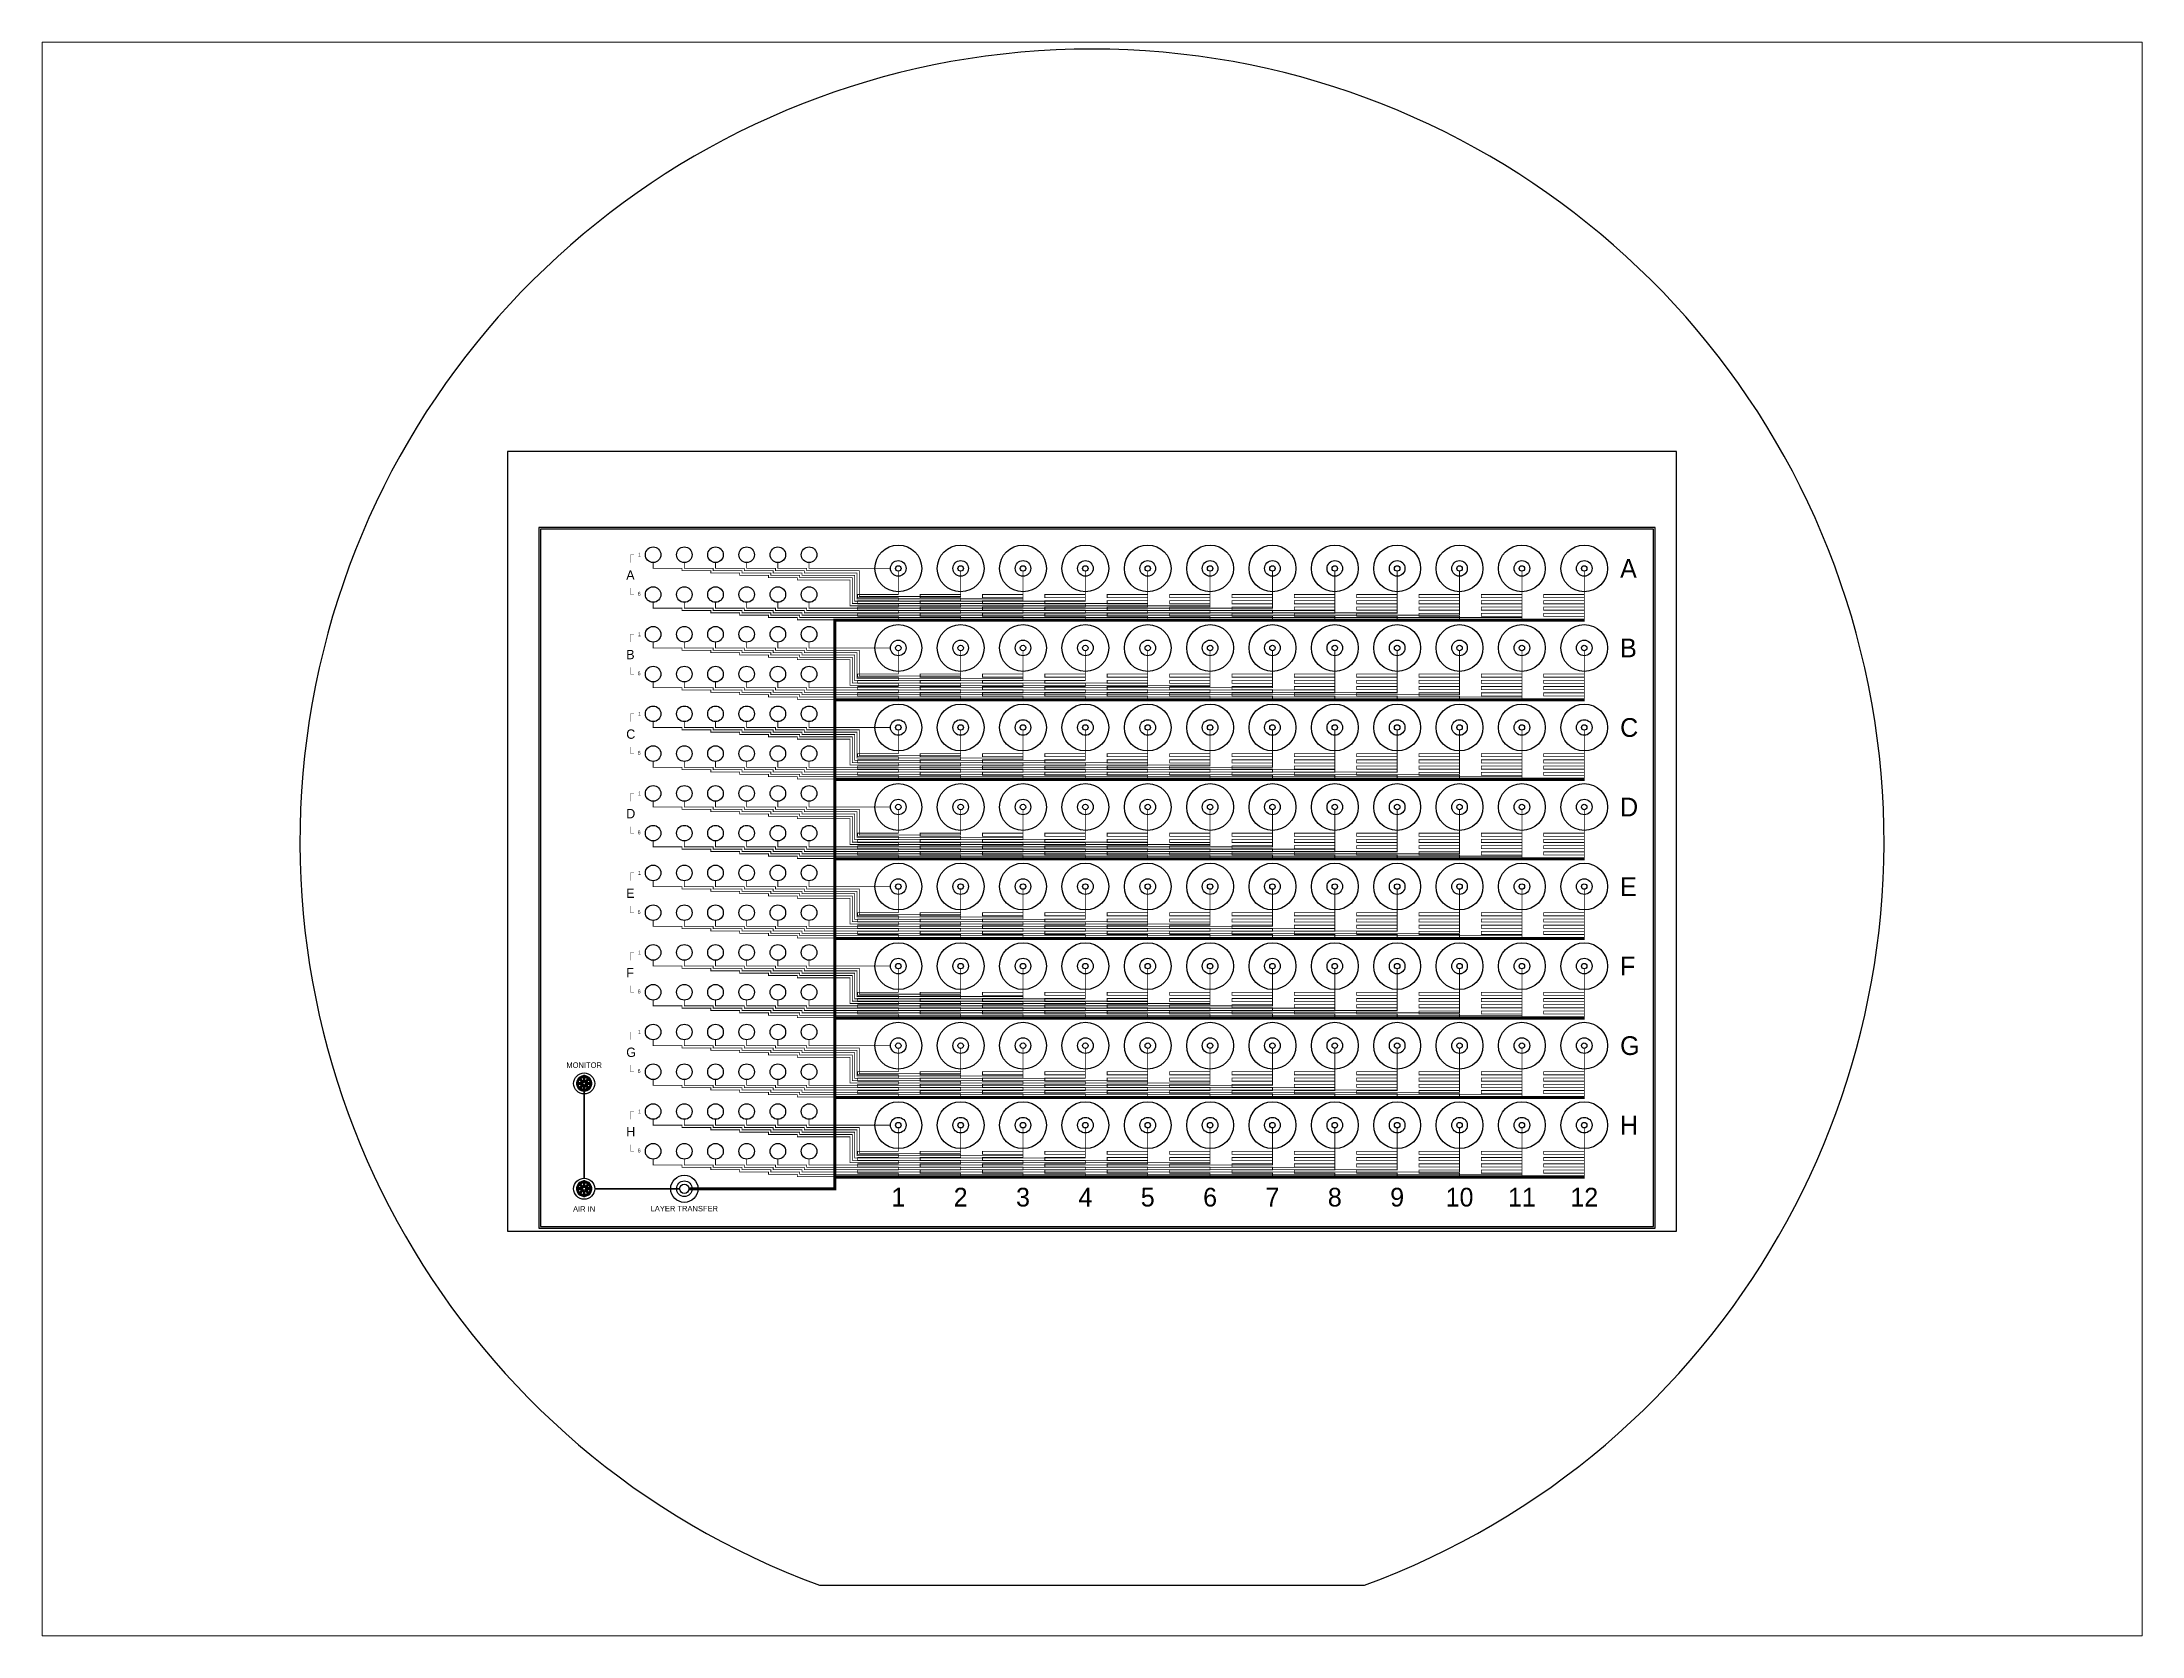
# Paper-space layout 'Layout1' of a CAD drawing. Extents: x 26 to 231, y 20 to 176.
# The model-space entities are those that its viewports show. They can reach past a viewport. Long polylines and large blocks are cut down to what shows.
import ezdxf
from ezdxf.enums import TextEntityAlignment as Align

# ---------------------------------------------------------------- set-up
doc = ezdxf.new("R2010")
doc.units = 13
doc.header["$LTSCALE"] = 100
for name, color, linetype in [('Air Routing', 30, 'Continuous'), ('Boundary Marking', 170, 'Continuous'), ('Reagent Routing', 104, 'Continuous'), ('Reservoirs', 10, 'Continuous')]:
    doc.layers.add(name, color=color, linetype=linetype)

# ---------------------------------------------------------------- blocks, each defined once
blk = doc.blocks.new('Wafer (4-inch)')
blk.add_line((-17483, -47697), (17483, -47697))
blk.add_arc((0, 0), 50800, 290.12967, 249.87033)
blk = doc.blocks.new('Glass Slide Area')
blk.add_lwpolyline([(-37500, -25000), (37500, -25000), (37500, 25000), (-37500, 25000)], close=True)
blk = doc.blocks.new('*U6')
blk.add_circle((0, -25), 500)
at = {"layer": 'Reservoirs'}
blk.add_circle((0, -25), 1500, dxfattribs=at)
blk = doc.blocks.new('*U7')
at = {"layer": 'Reagent Routing', "color": 0, "linetype": 'ByBlock', "lineweight": -2, "transparency": 16777216}
for p in [(0, 0), (4000, 0), (8000, 0), (12000, 0), (16000, 0), (20000, 0), (24000, 0), (28000, 0), (32000, 0), (36000, 0), (40000, 0), (44000, 0), (0, -5100), (4000, -5100), (8000, -5100), (12000, -5100), (16000, -5100), (20000, -5100), (24000, -5100), (28000, -5100), (32000, -5100), (36000, -5100), (40000, -5100), (44000, -5100), (0, -10200), (4000, -10200), (8000, -10200), (12000, -10200), (16000, -10200), (20000, -10200), (24000, -10200), (28000, -10200), (32000, -10200), (36000, -10200), (40000, -10200), (44000, -10200), (0, -15300), (4000, -15300), (8000, -15300), (12000, -15300), (16000, -15300), (20000, -15300), (24000, -15300), (28000, -15300), (32000, -15300), (36000, -15300), (40000, -15300), (44000, -15300), (0, -20400), (4000, -20400), (8000, -20400), (12000, -20400), (16000, -20400), (20000, -20400), (24000, -20400), (28000, -20400), (32000, -20400), (36000, -20400), (40000, -20400), (44000, -20400), (0, -25500), (4000, -25500), (8000, -25500), (12000, -25500), (16000, -25500), (20000, -25500), (24000, -25500), (28000, -25500), (32000, -25500), (36000, -25500), (40000, -25500), (44000, -25500), (0, -30600), (4000, -30600), (8000, -30600), (12000, -30600), (16000, -30600), (20000, -30600), (24000, -30600), (28000, -30600), (32000, -30600), (36000, -30600), (40000, -30600), (44000, -30600), (0, -35700), (4000, -35700), (8000, -35700), (12000, -35700), (16000, -35700), (20000, -35700), (24000, -35700), (28000, -35700), (32000, -35700), (36000, -35700), (40000, -35700), (44000, -35700)]:
    blk.add_blockref('*U6', p, dxfattribs=at)
blk = doc.blocks.new('*U8')
blk.add_circle((0, 0), 500)
blk = doc.blocks.new('*U9')
at = {"layer": 'Reagent Routing', "color": 0, "linetype": 'ByBlock', "lineweight": -2, "transparency": 16777216}
for p in [(0, 0), (2000, 0), (4000, 0), (6000, 0), (8000, 0), (10000, 0), (0, -2550), (2000, -2550), (4000, -2550), (6000, -2550), (8000, -2550), (10000, -2550), (0, -5100), (2000, -5100), (4000, -5100), (6000, -5100), (8000, -5100), (10000, -5100), (0, -7650), (2000, -7650), (4000, -7650), (6000, -7650), (8000, -7650), (10000, -7650), (0, -10200), (2000, -10200), (4000, -10200), (6000, -10200), (8000, -10200), (10000, -10200), (0, -12750), (2000, -12750), (4000, -12750), (6000, -12750), (8000, -12750), (10000, -12750), (0, -15300), (2000, -15300), (4000, -15300), (6000, -15300), (8000, -15300), (10000, -15300), (0, -17850), (2000, -17850), (4000, -17850), (6000, -17850), (8000, -17850), (10000, -17850), (0, -20400), (2000, -20400), (4000, -20400), (6000, -20400), (8000, -20400), (10000, -20400), (0, -22950), (2000, -22950), (4000, -22950), (6000, -22950), (8000, -22950), (10000, -22950), (0, -25500), (2000, -25500), (4000, -25500), (6000, -25500), (8000, -25500), (10000, -25500), (0, -28050), (2000, -28050), (4000, -28050), (6000, -28050), (8000, -28050), (10000, -28050), (0, -30600), (2000, -30600), (4000, -30600), (6000, -30600), (8000, -30600), (10000, -30600), (0, -33150), (2000, -33150), (4000, -33150), (6000, -33150), (8000, -33150), (10000, -33150), (0, -35700), (2000, -35700), (4000, -35700), (6000, -35700), (8000, -35700), (10000, -35700), (0, -38250), (2000, -38250), (4000, -38250), (6000, -38250), (8000, -38250), (10000, -38250)]:
    blk.add_blockref('*U8', p, dxfattribs=at)
blk = doc.blocks.new('*U12')
at = {"const_width": 50}
blk.add_lwpolyline([(4450, 700), (4450, 300), (5450, 300)], dxfattribs=at)
at = {"layer": 'Reagent Routing', "const_width": 50}
for points in [[(5450, -450), (3700, -450), (3700, -300), (1850, -300), (1850, -150), (0, -150), (0, 0), (-1850, 0), (-1850, 150), (-3700, 150), (-3700, 300), (-5550, 300), (-5550, 700)], [(5450, -300), (3850, -300), (3850, -150), (2000, -150), (2000, 0), (150, 0), (150, 150), (-1700, 150), (-1700, 300), (-3550, 300), (-3550, 700)], [(5450, -150), (4000, -150), (4000, 0), (2150, 0), (2150, 150), (300, 150), (300, 300), (-1550, 300), (-1550, 700)], [(5450, 0), (4150, 0), (4150, 150), (2300, 150), (2300, 300), (450, 300), (450, 700)], [(5450, 150), (4300, 150), (4300, 300), (2450, 300), (2450, 700)]]:
    blk.add_lwpolyline(points, dxfattribs=at)
blk = doc.blocks.new('*U13')
at = {"layer": 'Reagent Routing', "color": 0, "linetype": 'ByBlock', "lineweight": -2, "transparency": 16777216}
for p in [(0, 0), (0, -2550), (0, -5100), (0, -7650), (0, -10200), (0, -12750), (0, -15300), (0, -17850), (0, -20400), (0, -22950), (0, -25500), (0, -28050), (0, -30600), (0, -33150), (0, -35700), (0, -38250)]:
    blk.add_blockref('*U12', p, dxfattribs=at)
blk = doc.blocks.new('*U15')
at = {"const_width": 50}
for points in [[(-20400, 950), (-20400, 950), (-24650, 950)], [(-15925, 475), (-15925, -850), (-22425, -850), (-22425, 800), (-24650, 800)], [(-11925, 475), (-11925, -1000), (-22575, -1000), (-22575, 650), (-24650, 650)], [(-7925, 475), (-7925, -1150), (-22725, -1150), (-22725, 500), (-24650, 500)], [(-24650, -2350), (-24650, -2350), (24075, -2350), (24075, 475)], [(20075, 475), (20075, -2200), (-24650, -2200)], [(16075, 475), (16075, -2050), (-24650, -2050)], [(12075, 475), (12075, -1900), (-24650, -1900)], [(8075, 475), (8075, -1750), (-24650, -1750)], [(4075, 475), (4075, -1600), (-24650, -1600)], [(75, 475), (75, -1450), (-23025, -1450), (-23025, 200), (-24650, 200)], [(-3925, 475), (-3925, -1300), (-22875, -1300), (-22875, 350), (-24650, 350)]]:
    blk.add_lwpolyline(points, dxfattribs=at)
blk = doc.blocks.new('*U16')
at = {"layer": 'Reagent Routing', "color": 0, "linetype": 'ByBlock', "lineweight": -2, "transparency": 16777216}
for p in [(0, 0), (0, -5100), (0, -10200), (0, -15300), (0, -20400), (0, -25500), (0, -30600), (0, -35700)]:
    blk.add_blockref('*U15', p, dxfattribs=at)
blk = doc.blocks.new('*U35')
at = {"layer": 'Air Routing', "const_width": 50}
blk.add_lwpolyline([(-1300, -200), (-1300, -125), (1300, -125), (1300, 75), (-1300, 75), (-1300, 200)], dxfattribs=at)
blk = doc.blocks.new('*U36')
at = {"layer": 'Air Routing', "color": 0, "linetype": 'ByBlock', "lineweight": -2, "transparency": 16777216}
for p in [(0, 1200), (0, 800), (0, 400), (0, 0)]:
    blk.add_blockref('*U35', p, dxfattribs=at)
blk = doc.blocks.new('*U19')
at = {"layer": 'Air Routing'}
for points, const_width in [([(0, -1550), (0, -150)], 50), ([(-3975, -3325), (25, -3325)], 200), ([(0, -3150), (0, -3225)], 50)]:
    blk.add_lwpolyline(points, dxfattribs=dict(at, const_width=const_width))
blk.add_circle((0, 0), 175, dxfattribs=at)
at = {"layer": 'Air Routing', "xscale": -1}
blk.add_blockref('*U36', (-1300, -2950), dxfattribs=at)
blk = doc.blocks.new('*U20')
at = {"layer": 'Air Routing', "color": 0, "linetype": 'ByBlock', "lineweight": -2, "transparency": 16777216}
for p in [(0, 35700), (4000, 35700), (8000, 35700), (12000, 35700), (16000, 35700), (20000, 35700), (24000, 35700), (28000, 35700), (32000, 35700), (36000, 35700), (40000, 35700), (44000, 35700), (0, 30600), (4000, 30600), (8000, 30600), (12000, 30600), (16000, 30600), (20000, 30600), (24000, 30600), (28000, 30600), (32000, 30600), (36000, 30600), (40000, 30600), (44000, 30600), (0, 25500), (4000, 25500), (8000, 25500), (12000, 25500), (16000, 25500), (20000, 25500), (24000, 25500), (28000, 25500), (32000, 25500), (36000, 25500), (40000, 25500), (44000, 25500), (0, 20400), (4000, 20400), (8000, 20400), (12000, 20400), (16000, 20400), (20000, 20400), (24000, 20400), (28000, 20400), (32000, 20400), (36000, 20400), (40000, 20400), (44000, 20400), (0, 15300), (4000, 15300), (8000, 15300), (12000, 15300), (16000, 15300), (20000, 15300), (24000, 15300), (28000, 15300), (32000, 15300), (36000, 15300), (40000, 15300), (44000, 15300), (0, 10200), (4000, 10200), (8000, 10200), (12000, 10200), (16000, 10200), (20000, 10200), (24000, 10200), (28000, 10200), (32000, 10200), (36000, 10200), (40000, 10200), (44000, 10200), (0, 5100), (4000, 5100), (8000, 5100), (12000, 5100), (16000, 5100), (20000, 5100), (24000, 5100), (28000, 5100), (32000, 5100), (36000, 5100), (40000, 5100), (44000, 5100), (0, 0), (4000, 0), (8000, 0), (12000, 0), (16000, 0), (20000, 0), (24000, 0), (28000, 0), (32000, 0), (36000, 0), (40000, 0), (44000, 0)]:
    blk.add_blockref('*U19', p, dxfattribs=at)
blk = doc.blocks.new('Pinwheel')
h = blk.add_hatch(color=256)
h.dxf.hatch_style = 1
h.paths.add_polyline_path([(389, 318), (318, 389), (184, 444), (50, 500), (-50, 500), (-184, 444), (-318, 389), (-389, 318), (-444, 184), (-500, 50), (-500, -50), (-444, -184), (-389, -318), (-318, -389), (-184, -444), (-50, -500), (50, -500), (184, -444), (318, -389), (389, -318), (444, -184), (500, -50), (500, 50), (444, 184)])
h.paths.add_polyline_path([(-207, 327), (-146, 352), (-85, 377, -0.5345111), (-50, 354), (-50, 181, -0.3033467), (-65, 158, -0.3033467), (-93, 163), (-215, 286, -0.5345111)], flags=16)
h.paths.add_polyline_path([(-286, 215), (-163, 93, -0.3033467), (-158, 65, -0.3033467), (-181, 50), (-354, 50, -0.5345111), (-377, 85), (-352, 146), (-327, 207, -0.5345111)], flags=16)
h.paths.add_polyline_path([(100, 0, -1), (-100, 0, -1)], flags=16)
h.paths.add_polyline_path([(50, 354, -0.5345111), (85, 377), (146, 352), (207, 327, -0.5345111), (215, 286), (93, 163, -0.3033467), (65, 158, -0.3033467), (50, 181)], flags=16)
h.paths.add_polyline_path([(-181, -50, -0.3033467), (-158, -65, -0.3033467), (-163, -93), (-286, -215, -0.5345111), (-327, -207), (-352, -146), (-377, -85, -0.5345111), (-354, -50)], flags=16)
h.paths.add_polyline_path([(163, 93), (286, 215, -0.5345111), (327, 207), (352, 146), (377, 85, -0.5345111), (354, 50), (181, 50, -0.3033467), (158, 65, -0.3033467)], flags=16)
h.paths.add_polyline_path([(-65, -158, -0.3033467), (-50, -181), (-50, -354, -0.5345111), (-85, -377), (-146, -352), (-207, -327, -0.5345111), (-215, -286), (-93, -163, -0.3033467)], flags=16)
h.paths.add_polyline_path([(181, -50), (354, -50, -0.5345111), (377, -85), (352, -146), (327, -207, -0.5345111), (286, -215), (163, -93, -0.3033467), (158, -65, -0.3033467)], flags=16)
h.paths.add_polyline_path([(65, -158, -0.3033467), (93, -163), (215, -286, -0.5345111), (207, -327), (146, -352), (85, -377, -0.5345111), (50, -354), (50, -181, -0.3033467)], flags=16)
for p, q in [((-444, 184), (-500, 50)), ((-500, 50), (-500, -50)), ((-389, 318), (-444, 184)), ((-318, 389), (-389, 318)), ((-377, 85), (-352, 146)), ((-181, 50), (-354, 50)), ((-352, 146), (-327, 207)), ((-184, 444), (-318, 389)), ((-286, 215), (-163, 93)), ((-93, 163), (-215, 286)), ((-207, 327), (-146, 352)), ((-50, 500), (-184, 444)), ((-146, 352), (-85, 377)), ((50, 500), (-50, 500)), ((-50, 354), (-50, 181)), ((184, 444), (50, 500)), ((50, 181), (50, 354)), ((85, 377), (146, 352)), ((215, 286), (93, 163)), ((146, 352), (207, 327)), ((163, 93), (286, 215)), ((354, 50), (181, 50)), ((318, 389), (184, 444)), ((389, 318), (318, 389)), ((327, 207), (352, 146)), ((352, 146), (377, 85)), ((444, 184), (389, 318)), ((500, 50), (444, 184)), ((500, -50), (500, 50)), ((-500, -50), (-500, -50)), ((-500, -50), (-444, -184)), ((-444, -184), (-389, -318)), ((-389, -318), (-318, -389)), ((-352, -146), (-377, -85)), ((-354, -50), (-181, -50)), ((-327, -207), (-352, -146)), ((-318, -389), (-184, -444)), ((-163, -93), (-286, -215)), ((-215, -286), (-93, -163)), ((-146, -352), (-207, -327)), ((-184, -444), (-50, -500)), ((-85, -377), (-146, -352)), ((-50, -181), (-50, -354)), ((-50, -500), (50, -500)), ((50, -354), (50, -181)), ((50, -500), (184, -444)), ((146, -352), (85, -377)), ((93, -163), (215, -286)), ((207, -327), (146, -352)), ((286, -215), (163, -93)), ((181, -50), (354, -50)), ((184, -444), (318, -389)), ((318, -389), (389, -318)), ((352, -146), (327, -207)), ((377, -85), (352, -146)), ((389, -318), (444, -184)), ((444, -184), (500, -50))]:
    blk.add_line(p, q)
blk.add_circle((0, 0), 100)
for centre, start, end in [((-354, 75), 157.49999, 269.99999), ((-304, 198), 44.99999, 157.49999), ((-198, 304), 112.49999, 224.99999), ((-181, 75), 269.99999, 337.49999), ((-181, 75), 337.49999, 44.99999), ((-75, 181), 224.99999, 292.49999), ((-75, 354), 359.99999, 112.49999), ((-75, 181), 292.49999, 359.99999), ((75, 354), 67.49999, 179.99999), ((75, 181), 179.99999, 247.49999), ((75, 181), 247.49999, 314.99999), ((181, 75), 134.99999, 202.49999), ((181, 75), 202.49999, 269.99999), ((198, 304), 314.99999, 67.49999), ((304, 198), 22.49999, 134.99999), ((354, 75), 269.99999, 22.49999), ((-354, -75), 89.99999, 202.49999), ((-304, -198), 202.49999, 314.99999), ((-198, -304), 134.99999, 247.49999), ((-181, -75), 22.49999, 89.99999), ((-181, -75), 314.99999, 22.49999), ((-75, -181), 67.49999, 134.99999), ((-75, -354), 247.49999, 359.99999), ((-75, -181), 359.99999, 67.49999), ((75, -181), 112.49999, 179.99999), ((75, -354), 179.99999, 292.49999), ((75, -181), 44.99999, 112.49999), ((181, -75), 157.49999, 224.99999), ((181, -75), 89.99999, 157.49999), ((198, -304), 292.49999, 44.99999), ((304, -198), 224.99999, 337.49999), ((354, -75), 337.49999, 89.99999)]:
    blk.add_arc(centre, 25, start, end)
blk = doc.blocks.new('*U24')
at = {"layer": 'Reagent Routing', "const_width": 20}
for points in [[(-92, 1250), (-317, 1250), (-317, 750)], [(-92, -1300), (-317, -1300), (-317, -875)]]:
    blk.add_lwpolyline(points, dxfattribs=at)
at = {"layer": 'Reagent Routing'}
for s, p in [('1', (258, 1250)), ('6', (233, -1250))]:
    blk.add_text(s, height=250, dxfattribs=at).set_placement(p, align=Align.MIDDLE_CENTER)
blk = doc.blocks.new('*U25')
at = {"layer": 'Reagent Routing', "color": 0, "linetype": 'ByBlock', "lineweight": -2, "transparency": 16777216}
for p in [(0, 0), (0, -5100), (0, -10200), (0, -15300), (0, -20400), (0, -25500), (0, -30600), (0, -35700)]:
    blk.add_blockref('*U24', p, dxfattribs=at)

msp = doc.modelspace()

# ---------------------------------------------------------------- linework, layer by layer
at = {"layer": 'Air Routing', "const_width": 200}
msp.add_lwpolyline([(-25875, -22275), (-16500, -22275), (-16500, 14275)], dxfattribs=at)
at = {"layer": 'Air Routing'}
msp.add_circle((-26150, -22275), 300, dxfattribs=at)
at = {"layer": 'Boundary Marking'}
for points in [[(-35475, -24800), (36125, -24800), (36125, 20125), (-35475, 20125)], [(-35375, -24700), (36025, -24700), (36025, 20025), (-35375, 20025)]]:
    msp.add_lwpolyline(points, close=True, dxfattribs=at)
at = {"layer": 'Reagent Routing', "const_width": 100}
for points in [[(-32575, -21625), (-32575, -16000)], [(-26500, -22275), (-31925, -22275)]]:
    msp.add_lwpolyline(points, dxfattribs=at)
at = {"layer": 'Reagent Routing'}
for centre, radius in [((-32575, -15525), 675), ((-32575, -22275), 675), ((-26150, -22275), 500)]:
    msp.add_circle(centre, radius, dxfattribs=at)
at = {"layer": 'Reservoirs'}
msp.add_circle((-26150, -22275), 875, dxfattribs=at)

# ---------------------------------------------------------------- block references
for name in ['Wafer (4-inch)', 'Glass Slide Area']:
    msp.add_blockref(name, (0, 0))
at = {"layer": 'Air Routing'}
for name, p in [('*U20', (-12425, -18200)), ('Pinwheel', (-32575, -22275))]:
    msp.add_blockref(name, p, dxfattribs=at)
at = {"layer": 'Air Routing', "rotation": 270}
msp.add_blockref('Pinwheel', (-32575, -15525), dxfattribs=at)
at = {"layer": 'Reagent Routing'}
for name, p in [('*U9', (-28150, 18375)), ('*U7', (-12425, 17525)), ('*U25', (-29283, 17125)), ('*U13', (-22600, 17200)), ('*U16', (7500, 16550))]:
    msp.add_blockref(name, p, dxfattribs=at)

# ---------------------------------------------------------------- texts
at = {"layer": 'Air Routing'}
for s, p in [('MONITOR', (-32575, -14525)), ('AIR IN', (-32575, -23750)), ('LAYER TRANSFER', (-26150, -23725))]:
    msp.add_text(s, height=350, dxfattribs=at).set_placement(p, align=Align.CENTER)
at = {"layer": 'Reagent Routing'}
for s, height, p in [('A', 1200, (33875, 17500)), ('A', 600, (-29875, 17075)), ('B', 600, (-29875, 11975)), ('B', 1200, (33875, 12400)), ('C', 600, (-29875, 6875)), ('C', 1200, (33875, 7300)), ('D', 1200, (33875, 2200)), ('D', 600, (-29875, 1775)), ('E', 1200, (33875, -2900)), ('E', 600, (-29875, -3325)), ('F', 1200, (33875, -8000)), ('F', 600, (-29875, -8425)), ('G', 600, (-29875, -13525)), ('G', 1200, (33875, -13100)), ('H', 600, (-29875, -18625)), ('H', 1200, (33875, -18200))]:
    msp.add_text(s, height=height, dxfattribs=at).set_placement(p, align=Align.MIDDLE_LEFT)
for s, p in [('1', (-12425, -23775)), ('2', (-8425, -23775)), ('3', (-4425, -23775)), ('4', (-425, -23775)), ('5', (3575, -23775)), ('6', (7575, -23775)), ('7', (11575, -23775)), ('8', (15575, -23775)), ('9', (19575, -23775)), ('10', (23575, -23775)), ('11', (27575, -23775)), ('12', (31575, -23775))]:
    msp.add_text(s, height=1200, dxfattribs=at).set_placement(p, align=Align.BOTTOM_CENTER)

psp = doc.layouts.get("Layout1")

# ---------------------------------------------------------------- viewports
at = {"layer": '0', "view_target_point": (-3870.13, 17080.81)}
psp.add_viewport(center=(128.5, 97.5), size=(205.6, 156), view_center_point=(3870.13, -16931.14), view_height=102205.1454, dxfattribs=at)

doc.saveas('drawing.dxf')
